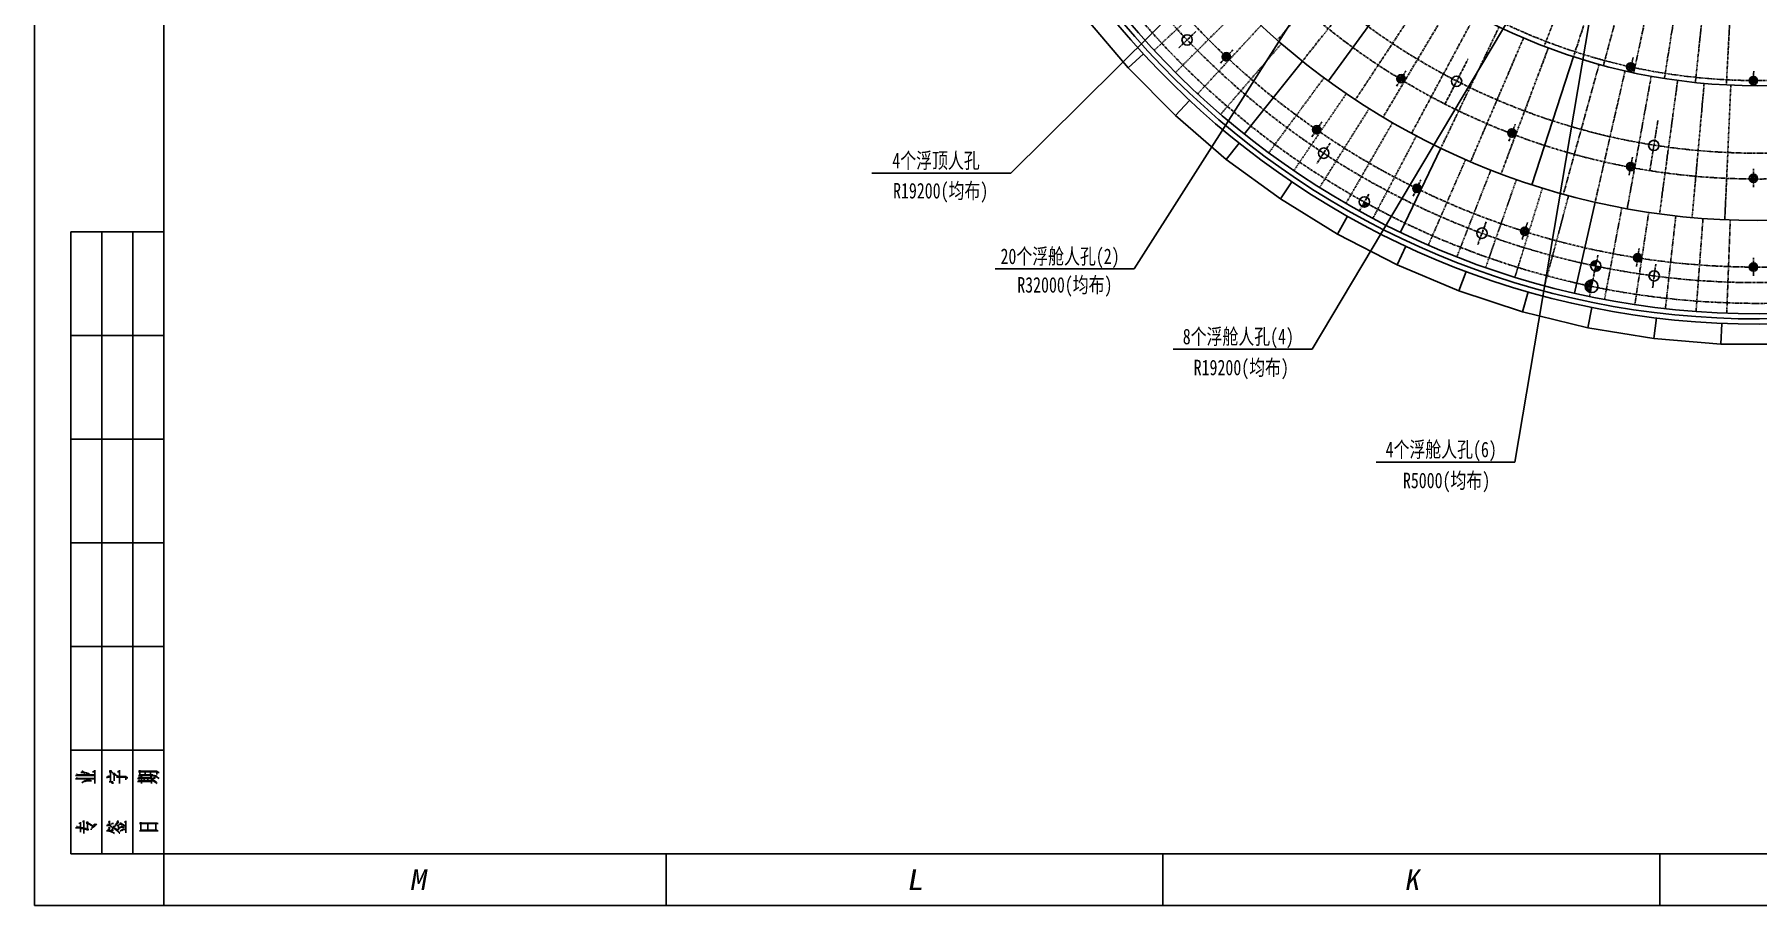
# Model space of a CAD drawing. Header units: inches. Extents: x 8 to 1207, y 9 to 860.
# Drawn here: x 12.7 to 345.6, y 14.3 to 182.4 of the extents above; entities that cross this region are included whole.
import ezdxf
from ezdxf.enums import TextEntityAlignment as Align

# ---------------------------------------------------------------- set-up
doc = ezdxf.new("R2010")
doc.units = ezdxf.units.IN
doc.header["$MEASUREMENT"] = 0
doc.linetypes.add('LICENT1', pattern=[0.59, 0.5, -0.03, 0.03, -0.03])
doc.linetypes.add('LIDIVIDE', pattern=[0.65, 0.4, -0.05, 0.05, -0.05, 0.05, -0.05])
for name, color, linetype in [('1', 2, 'Continuous'), ('2', 1, 'Continuous'), ('3', 3, 'LICENT1'), ('L2008-A', 1, 'Continuous')]:
    doc.layers.add(name, color=color, linetype=linetype)
doc.styles.add('HZ', font='NSimSun.ttf', dxfattribs={"width": 0.75})

msp = doc.modelspace()

# ---------------------------------------------------------------- linework, layer by layer
at = {"layer": '1', "linetype": 'Continuous'}
for p, q in [((298.7, 99.83), (328.36, 275.43)), ((284.71, 238.28), (201.3, 155.59)), ((259.52, 121.63), (316.28, 216.79)), ((225.13, 137.11), (257.07, 187.28)), ((174.46, 155.59), (201.3, 155.59)), ((198.29, 137.11), (225.13, 137.11)), ((232.68, 121.63), (259.52, 121.63)), ((271.86, 99.83), (298.7, 99.83))]:
    msp.add_line(p, q, dxfattribs=at)
at = {"layer": '1', "linetype": 'LIDIVIDE'}
for p, q in [((313.66, 204.38), (304.35, 180.11)), ((269.9, 200.87), (252.79, 181.29)), ((318.06, 202.82), (310.02, 178.1)), ((322.52, 201.5), (315.79, 176.39)), ((327.05, 200.41), (321.65, 174.98)), ((273.86, 197.56), (257.65, 177.23)), ((331.64, 199.56), (327.57, 173.88)), ((336.26, 198.96), (333.54, 173.1)), ((340.9, 198.59), (339.54, 172.63)), ((282.2, 191.49), (267.88, 169.79)), ((286.57, 188.75), (273.24, 166.43)), ((291.06, 186.2), (278.74, 163.31)), ((295.66, 183.86), (284.38, 160.43)), ((300.36, 181.72), (290.14, 157.82)), ((305.15, 179.8), (296.01, 155.46)), ((314.96, 176.61), (308.05, 151.55)), ((319.97, 175.35), (314.18, 150)), ((325.02, 174.32), (320.38, 148.73)), ((330.12, 173.51), (326.63, 147.75)), ((335.25, 172.93), (332.92, 147.04)), ((340.4, 172.58), (339.23, 146.61))]:
    msp.add_line(p, q, dxfattribs=at)
at = {"layer": '1', "linetype": 'LIDIVIDE', "ltscale": 0.6}
for p, q in [((242.2, 191.56), (229, 179.32)), ((245.86, 187.77), (233.13, 175.04)), ((249.65, 184.11), (237.41, 170.91)), ((253.59, 180.59), (241.84, 166.95)), ((261.83, 174.02), (251.14, 159.54)), ((266.13, 170.97), (255.99, 156.1)), ((270.54, 168.08), (260.96, 152.84)), ((275.06, 165.36), (266.06, 149.77)), ((279.67, 162.81), (271.26, 146.89)), ((289.17, 158.23), (281.98, 141.74)), ((294.05, 156.22), (287.47, 139.46)), ((298.99, 154.38), (293.04, 137.39)), ((304, 152.73), (298.69, 135.53)), ((309.06, 151.27), (304.41, 133.89)), ((319.34, 148.93), (316, 131.24)), ((324.54, 148.04), (321.86, 130.24)), ((329.77, 147.36), (327.76, 129.47)), ((335.02, 146.86), (333.68, 128.91)), ((340.29, 146.57), (339.61, 128.58))]:
    msp.add_line(p, q, dxfattribs=at)
at = {"layer": '1', "linetype": 'LICENT1'}
for p, q in [((242.83, 178.17), (242.15, 178.14)), ((242.94, 178.05), (242.15, 178.02)), ((242.82, 177.92), (242.16, 177.89)), ((242.7, 178.29), (242.18, 178.27)), ((242.7, 177.79), (242.2, 177.77)), ((242.57, 178.41), (242.22, 178.4)), ((242.58, 177.66), (242.26, 177.65)), ((242.45, 178.53), (242.3, 178.52)), ((242.46, 177.53), (242.35, 177.52)), ((243.44, 178.69), (242.41, 178.65)), ((243.42, 178.57), (242.45, 178.53)), ((243.47, 177.57), (242.46, 177.53)), ((243.46, 177.44), (242.48, 177.4)), ((243.3, 178.44), (242.57, 178.41)), ((243.34, 177.69), (242.58, 177.66)), ((243.22, 178.81), (242.62, 178.79)), ((243.18, 178.31), (242.7, 178.29)), ((243.21, 177.81), (242.7, 177.79)), ((243.23, 177.31), (242.73, 177.29)), ((243.09, 177.93), (242.82, 177.92)), ((243.06, 178.18), (242.83, 178.17)), ((242.96, 178.05), (242.94, 178.05)), ((243.75, 178.08), (242.96, 178.05)), ((243.73, 178.2), (243.06, 178.18)), ((243.74, 177.95), (243.09, 177.93)), ((243.7, 178.33), (243.18, 178.31)), ((243.71, 177.83), (243.21, 177.81)), ((243.64, 178.45), (243.3, 178.44)), ((243.66, 177.7), (243.34, 177.69)), ((243.56, 178.57), (243.42, 178.57)), ((243.58, 177.57), (243.47, 177.57)), ((321.08, 176.92), (320.34, 176.44)), ((321.26, 176.89), (320.34, 176.29)), ((321.22, 176.71), (320.52, 176.25)), ((320.75, 176.85), (320.54, 176.72)), ((321.18, 176.53), (320.69, 176.22)), ((321.72, 176.59), (321.09, 176.18)), ((321.64, 176.69), (321.13, 176.36)), ((321.54, 176.77), (321.18, 176.53)), ((321.79, 176.48), (321.2, 176.1)), ((321.42, 176.84), (321.22, 176.71)), ((321.27, 176.89), (321.26, 176.89)), ((276.42, 174), (275.91, 173.87)), ((276.57, 173.9), (275.91, 173.74)), ((276.27, 174.09), (275.93, 174)), ((276.7, 173.81), (275.93, 173.62)), ((276.61, 173.66), (275.97, 173.5)), ((276.12, 174.18), (275.98, 174.14)), ((276.52, 173.5), (276.04, 173.39)), ((277.06, 174.54), (276.06, 174.29)), ((277.07, 174.41), (276.12, 174.18)), ((276.43, 173.35), (276.12, 173.28)), ((276.33, 173.2), (276.23, 173.18)), ((276.83, 174.61), (276.24, 174.47)), ((276.98, 174.26), (276.27, 174.09)), ((277.32, 173.45), (276.33, 173.2)), ((277.33, 173.32), (276.39, 173.09)), ((276.88, 174.11), (276.42, 174)), ((277.17, 173.54), (276.43, 173.35)), ((277.02, 173.63), (276.52, 173.5)), ((276.79, 173.96), (276.57, 173.9)), ((276.87, 173.72), (276.61, 173.66)), ((277.13, 173.14), (276.65, 173.02)), ((276.72, 173.81), (276.7, 173.81)), ((277.49, 174), (276.72, 173.81)), ((277.45, 174.12), (276.79, 173.96)), ((277.51, 173.88), (276.87, 173.72)), ((277.39, 174.23), (276.88, 174.11)), ((277.31, 174.34), (276.98, 174.26)), ((277.5, 173.75), (277.02, 173.63)), ((277.2, 174.45), (277.07, 174.41)), ((277.48, 173.61), (277.17, 173.54)), ((277.43, 173.47), (277.32, 173.45)), ((320.52, 176.25), (320.27, 176.1)), ((320.34, 176.29), (320.28, 176.25)), ((320.69, 176.22), (320.29, 175.96)), ((320.86, 176.18), (320.33, 175.83)), ((321.03, 176.14), (320.38, 175.72)), ((321.04, 176), (320.45, 175.62)), ((321, 175.82), (320.54, 175.52)), ((320.95, 175.64), (320.65, 175.44)), ((320.91, 175.47), (320.77, 175.38)), ((321.13, 176.36), (320.86, 176.18)), ((321.72, 175.99), (320.91, 175.47)), ((321.85, 175.93), (320.93, 175.33)), ((321.54, 176.03), (320.95, 175.64)), ((321.37, 176.06), (321, 175.82)), ((321.09, 176.18), (321.03, 176.14)), ((321.2, 176.1), (321.04, 176)), ((321.77, 175.73), (321.15, 175.32)), ((321.83, 176.36), (321.37, 176.06)), ((321.86, 176.24), (321.54, 176.03)), ((321.87, 176.09), (321.72, 175.99)), ((344.01, 173.48), (343.96, 173.43)), ((344.6, 174.25), (343.97, 173.62)), ((344.19, 173.48), (343.98, 173.27)), ((344.79, 174.25), (344.01, 173.48)), ((344.36, 173.48), (344.03, 173.14)), ((344.54, 173.47), (344.09, 173.03)), ((344.29, 174.11), (344.11, 173.93)), ((344.71, 173.47), (344.16, 172.93)), ((344.78, 174.07), (344.19, 173.48)), ((344.75, 173.34), (344.26, 172.84)), ((344.77, 173.89), (344.36, 173.48)), ((344.75, 173.16), (344.36, 172.77)), ((344.77, 173.7), (344.54, 173.47)), ((344.76, 173.52), (344.71, 173.47)), ((345.41, 173.47), (344.73, 172.79)), ((345.24, 173.47), (344.74, 172.97)), ((345.06, 173.47), (344.75, 173.16)), ((344.89, 173.47), (344.75, 173.34)), ((345.29, 174.06), (344.76, 173.52)), ((345.08, 174.2), (344.77, 173.89)), ((345.19, 174.13), (344.77, 173.7)), ((344.95, 174.24), (344.78, 174.07)), ((344.79, 174.26), (344.79, 174.25)), ((345.56, 173.44), (344.79, 172.66)), ((345.38, 173.97), (344.89, 173.47)), ((345.52, 173.22), (345, 172.7)), ((345.45, 173.86), (345.06, 173.47)), ((345.51, 173.74), (345.24, 173.47)), ((345.55, 173.6), (345.41, 173.47)), ((344.74, 172.97), (344.48, 172.71)), ((344.73, 172.79), (344.62, 172.67)), ((260.27, 164.08), (259.6, 163.95)), ((260.12, 164.18), (259.61, 164.08)), ((260.39, 163.97), (259.62, 163.83)), ((259.98, 164.28), (259.63, 164.21)), ((260.29, 163.83), (259.65, 163.71)), ((259.83, 164.38), (259.69, 164.35)), ((260.19, 163.68), (259.71, 163.59)), ((260.79, 164.69), (259.78, 164.49)), ((260.09, 163.54), (259.78, 163.48)), ((260.79, 164.56), (259.83, 164.38)), ((259.99, 163.39), (259.89, 163.37)), ((260.56, 164.77), (259.96, 164.66)), ((260.69, 164.41), (259.98, 164.28)), ((260.99, 163.58), (259.99, 163.39)), ((261, 163.45), (260.04, 163.27)), ((260.85, 163.68), (260.09, 163.54)), ((260.59, 164.27), (260.12, 164.18)), ((260.7, 163.78), (260.19, 163.68)), ((260.49, 164.12), (260.27, 164.08)), ((260.56, 163.88), (260.29, 163.83)), ((260.79, 163.29), (260.3, 163.19)), ((260.41, 163.98), (260.39, 163.97)), ((261.19, 164.12), (260.41, 163.98)), ((261.16, 164.25), (260.49, 164.12)), ((261.2, 164), (260.56, 163.88)), ((261.11, 164.36), (260.59, 164.27)), ((261.03, 164.48), (260.69, 164.41)), ((261.19, 163.87), (260.7, 163.78)), ((260.93, 164.58), (260.79, 164.56)), ((261.16, 163.74), (260.85, 163.68)), ((261.1, 163.6), (260.99, 163.58)), ((297.64, 163.54), (297.31, 163.39)), ((297.8, 163.47), (297.32, 163.26)), ((297.47, 163.6), (297.34, 163.54)), ((297.96, 163.41), (297.34, 163.13)), ((298.11, 163.34), (297.39, 163.02)), ((298.33, 164.12), (297.4, 163.7)), ((298.05, 163.17), (297.45, 162.91)), ((298.36, 164), (297.47, 163.6)), ((298.09, 164.15), (297.53, 163.9)), ((298.3, 163.83), (297.64, 163.54)), ((298.23, 163.67), (297.8, 163.47)), ((298.78, 163.09), (297.86, 162.68)), ((298.62, 163.16), (297.92, 162.84)), ((298.17, 163.5), (297.96, 163.41)), ((298.46, 163.22), (297.98, 163.01)), ((298.29, 163.28), (298.05, 163.17)), ((298.13, 163.35), (298.11, 163.34)), ((298.85, 163.67), (298.13, 163.35)), ((298.79, 163.78), (298.17, 163.5)), ((298.71, 163.88), (298.23, 163.67)), ((298.89, 163.55), (298.29, 163.28)), ((298.61, 163.98), (298.3, 163.83)), ((298.49, 164.06), (298.36, 164)), ((298.91, 163.42), (298.46, 163.22)), ((298.91, 163.29), (298.62, 163.16)), ((298.88, 163.14), (298.78, 163.09)), ((297.98, 163.01), (297.53, 162.81)), ((297.92, 162.84), (297.63, 162.71)), ((297.86, 162.68), (297.76, 162.64)), ((298.82, 162.97), (297.93, 162.57)), ((298.65, 162.76), (298.2, 162.56)), ((320.37, 157.01), (320.25, 156.92)), ((320.54, 156.97), (320.25, 156.78)), ((321.12, 157.67), (320.28, 157.09)), ((320.71, 156.94), (320.28, 156.64)), ((320.89, 156.91), (320.33, 156.52)), ((321.17, 157.56), (320.37, 157.01)), ((320.88, 157.66), (320.38, 157.32)), ((321.04, 156.86), (320.39, 156.42)), ((321.01, 156.69), (320.47, 156.32)), ((321.14, 157.38), (320.54, 156.97)), ((320.98, 156.51), (320.57, 156.23)), ((321.11, 157.21), (320.71, 156.94)), ((321.07, 157.04), (320.89, 156.91)), ((321.75, 156.74), (320.91, 156.17)), ((321.58, 156.77), (320.94, 156.34)), ((321.4, 156.81), (320.98, 156.51)), ((321.81, 156.63), (321, 156.08)), ((321.23, 156.84), (321.01, 156.69)), ((321.06, 156.87), (321.04, 156.86)), ((321.71, 157.32), (321.06, 156.87)), ((321.63, 157.42), (321.07, 157.04)), ((321.54, 157.51), (321.11, 157.21)), ((321.43, 157.58), (321.14, 157.38)), ((321.29, 157.64), (321.17, 157.56)), ((321.77, 157.21), (321.23, 156.84)), ((321.82, 157.09), (321.4, 156.81)), ((321.84, 156.95), (321.58, 156.77)), ((321.84, 156.8), (321.75, 156.74)), ((280.04, 153.42), (279.07, 153.08)), ((280.06, 153.3), (279.14, 152.98)), ((279.8, 153.47), (279.22, 153.27)), ((279.98, 153.14), (279.3, 152.9)), ((280.4, 153.15), (279.9, 152.98)), ((280.31, 153.25), (279.98, 153.14)), ((280.19, 153.34), (280.06, 153.3)), ((320.94, 156.34), (320.68, 156.16)), ((320.91, 156.17), (320.82, 156.11)), ((321.68, 156.39), (321.27, 156.11)), ((344.69, 155.4), (343.97, 154.68)), ((344.08, 154.61), (343.97, 154.5)), ((344.25, 154.6), (344, 154.36)), ((344.46, 155.34), (344.03, 154.91)), ((344.43, 154.6), (344.05, 154.23)), ((344.77, 155.29), (344.08, 154.61)), ((344.6, 154.6), (344.12, 154.12)), ((344.76, 154.58), (344.2, 154.03)), ((344.77, 155.11), (344.25, 154.6)), ((344.76, 154.41), (344.3, 153.95)), ((344.76, 154.23), (344.41, 153.88)), ((344.77, 154.94), (344.43, 154.6)), ((344.76, 154.05), (344.54, 153.83)), ((344.76, 154.76), (344.6, 154.6)), ((344.76, 153.88), (344.68, 153.8)), ((345.25, 155.24), (344.76, 154.76)), ((344.95, 154.6), (344.76, 154.41)), ((344.78, 154.6), (344.76, 154.58)), ((345.48, 154.59), (344.76, 153.88)), ((345.31, 154.59), (344.76, 154.05)), ((345.13, 154.59), (344.76, 154.23)), ((344.87, 155.39), (344.77, 155.29)), ((345.01, 155.36), (344.77, 155.11)), ((345.14, 155.31), (344.77, 154.94)), ((345.34, 155.15), (344.78, 154.6)), ((345.56, 154.49), (344.86, 153.8)), ((345.42, 155.06), (344.95, 154.6)), ((345.48, 154.23), (345.12, 153.88)), ((345.48, 154.95), (345.13, 154.59)), ((345.53, 154.82), (345.31, 154.59)), ((345.56, 154.67), (345.48, 154.59)), ((270.08, 149.8), (269.33, 149.54)), ((269.93, 149.89), (269.42, 149.71)), ((269.78, 149.97), (269.51, 149.87)), ((269.63, 150.05), (269.6, 150.04)), ((279.3, 152.9), (278.96, 152.78)), ((279.45, 152.82), (278.96, 152.65)), ((279.61, 152.74), (278.97, 152.52)), ((279.14, 152.98), (279, 152.93)), ((279.75, 152.66), (279, 152.4)), ((279.67, 152.5), (279.06, 152.29)), ((279.6, 152.34), (279.13, 152.18)), ((279.52, 152.18), (279.22, 152.08)), ((279.44, 152.02), (279.34, 151.99)), ((280.4, 152.36), (279.44, 152.02)), ((279.9, 152.98), (279.45, 152.82)), ((280.42, 152.23), (279.51, 151.91)), ((280.24, 152.44), (279.52, 152.18)), ((280.08, 152.51), (279.6, 152.34)), ((279.83, 152.82), (279.61, 152.74)), ((279.93, 152.59), (279.67, 152.5)), ((279.77, 152.67), (279.75, 152.66)), ((280.51, 152.93), (279.77, 152.67)), ((280.24, 152.04), (279.77, 151.87)), ((280.46, 153.04), (279.83, 152.82)), ((280.54, 152.81), (279.93, 152.59)), ((280.56, 152.68), (280.08, 152.51)), ((280.54, 152.54), (280.24, 152.44)), ((280.51, 152.4), (280.4, 152.36)), ((270.37, 149.64), (269.15, 149.22)), ((270.22, 149.72), (269.24, 149.38)), ((270.47, 149.55), (269.26, 149.12)), ((270.34, 149.37), (269.48, 149.07)), ((300.09, 144.53), (299.78, 144.36)), ((299.93, 144.58), (299.79, 144.51)), ((300.26, 144.47), (299.79, 144.23)), ((300.43, 144.42), (299.83, 144.1)), ((300.75, 145.15), (299.84, 144.68)), ((300.58, 144.36), (299.88, 143.99)), ((300.79, 145.03), (299.93, 144.58)), ((300.52, 144.19), (299.95, 143.88)), ((300.5, 145.17), (299.97, 144.88)), ((300.47, 144.02), (300.03, 143.79)), ((300.73, 144.86), (300.09, 144.53)), ((300.42, 143.85), (300.14, 143.7)), ((300.68, 144.7), (300.26, 144.47)), ((300.37, 143.68), (300.27, 143.63)), ((301.27, 144.16), (300.37, 143.68)), ((301.1, 144.21), (300.42, 143.85)), ((300.63, 144.53), (300.43, 144.42)), ((301.31, 144.04), (300.45, 143.58)), ((300.93, 144.26), (300.47, 144.02)), ((300.76, 144.31), (300.52, 144.19)), ((300.59, 144.37), (300.58, 144.36)), ((301.29, 144.74), (300.59, 144.37)), ((301.23, 144.84), (300.63, 144.53)), ((301.14, 144.94), (300.68, 144.7)), ((301.16, 143.82), (300.71, 143.58)), ((301.04, 145.03), (300.73, 144.86)), ((301.34, 144.62), (300.76, 144.31)), ((300.91, 145.1), (300.79, 145.03)), ((301.37, 144.49), (300.93, 144.26)), ((301.38, 144.36), (301.1, 144.21)), ((301.36, 144.21), (301.27, 144.16)), ((322.46, 140.06), (321.63, 139.46)), ((322.22, 140.04), (321.73, 139.68)), ((322.51, 139.95), (321.73, 139.37)), ((322.98, 139.83), (322.44, 139.43)), ((322.88, 139.91), (322.46, 139.6)), ((322.77, 139.98), (322.49, 139.78)), ((322.63, 140.04), (322.51, 139.95)), ((314.44, 138.31), (313.33, 137.93)), ((314.47, 138.45), (313.38, 138.08)), ((314.5, 138.6), (313.47, 138.24)), ((314.41, 138.17), (313.52, 137.86)), ((314.39, 138.69), (313.62, 138.42)), ((314.38, 138.03), (313.76, 137.81)), ((314.35, 137.88), (314, 137.76)), ((315.1, 137.09), (314.11, 136.74)), ((315.21, 137.26), (314.14, 136.88)), ((315.27, 137.41), (314.17, 137.03)), ((315.19, 137.51), (314.2, 137.17)), ((314.32, 137.74), (314.23, 137.71)), ((314.95, 137.56), (314.23, 137.31)), ((314.71, 137.61), (314.26, 137.45)), ((314.47, 137.66), (314.29, 137.6)), ((314.89, 136.88), (314.36, 136.7)), ((321.73, 139.37), (321.61, 139.28)), ((321.9, 139.35), (321.62, 139.14)), ((322.08, 139.32), (321.65, 139.01)), ((322.25, 139.29), (321.71, 138.89)), ((322.41, 139.25), (321.77, 138.78)), ((322.38, 139.08), (321.86, 138.69)), ((322.49, 139.78), (321.9, 139.35)), ((322.36, 138.9), (321.96, 138.61)), ((322.46, 139.6), (322.08, 139.32)), ((322.33, 138.73), (322.08, 138.54)), ((322.3, 138.55), (322.22, 138.49)), ((322.44, 139.43), (322.25, 139.29)), ((323.12, 139.16), (322.3, 138.55)), ((322.95, 139.18), (322.33, 138.73)), ((322.77, 139.21), (322.36, 138.9)), ((322.6, 139.24), (322.38, 139.08)), ((323.18, 139.04), (322.4, 138.47)), ((322.42, 139.26), (322.41, 139.25)), ((323.06, 139.73), (322.42, 139.26)), ((323.13, 139.63), (322.6, 139.24)), ((323.06, 138.8), (322.66, 138.51)), ((323.17, 139.51), (322.77, 139.21)), ((323.2, 139.37), (322.95, 139.18)), ((323.21, 139.22), (323.12, 139.16)), ((344.68, 138.27), (343.96, 137.54)), ((344.07, 137.48), (343.96, 137.37)), ((344.25, 137.47), (344, 137.23)), ((344.45, 138.21), (344.02, 137.78)), ((344.42, 137.47), (344.05, 137.1)), ((344.76, 138.16), (344.07, 137.48)), ((344.6, 137.47), (344.12, 136.99)), ((344.76, 137.46), (344.2, 136.9)), ((344.76, 137.99), (344.25, 137.47)), ((344.76, 137.28), (344.3, 136.82)), ((344.76, 137.1), (344.41, 136.75)), ((344.76, 137.81), (344.42, 137.47)), ((344.76, 136.93), (344.53, 136.7)), ((344.76, 137.63), (344.6, 137.47)), ((344.76, 136.75), (344.68, 136.67)), ((344.86, 138.26), (344.76, 138.16)), ((345, 138.23), (344.76, 137.99)), ((345.13, 138.18), (344.76, 137.81)), ((345.24, 138.11), (344.76, 137.63)), ((345.48, 137.47), (344.76, 136.75)), ((345.3, 137.47), (344.76, 136.93)), ((345.12, 137.47), (344.76, 137.1)), ((344.95, 137.47), (344.76, 137.28)), ((344.77, 137.47), (344.76, 137.46)), ((345.33, 138.03), (344.77, 137.47)), ((345.55, 137.37), (344.86, 136.68)), ((345.41, 137.93), (344.95, 137.47)), ((345.48, 137.82), (345.12, 137.47)), ((345.47, 137.11), (345.12, 136.76)), ((345.53, 137.69), (345.3, 137.47)), ((345.55, 137.55), (345.48, 137.47)), ((312.27, 133.8), (312.46, 134)), ((312.27, 133.68), (312.57, 133.98)), ((312.28, 133.93), (312.36, 134.02)), ((312.28, 133.57), (312.67, 133.95)), ((312.3, 134.09), (313.18, 134.96)), ((312.31, 133.47), (312.77, 133.93)), ((312.33, 133.37), (312.87, 133.91)), ((312.36, 134.02), (313.34, 134.99)), ((312.37, 134.28), (312.99, 134.9)), ((312.37, 133.29), (312.97, 133.89)), ((312.41, 133.2), (313.07, 133.87)), ((312.46, 134), (313.47, 135)), ((312.46, 133.12), (313.18, 133.84)), ((312.51, 133.05), (313.28, 133.82)), ((312.56, 132.98), (313.38, 133.8)), ((312.57, 133.98), (313.59, 135)), ((312.62, 132.92), (313.48, 133.78)), ((312.67, 133.95), (313.7, 134.99)), ((312.68, 132.86), (313.46, 133.63)), ((312.75, 132.8), (313.43, 133.48)), ((312.77, 133.93), (313.72, 134.88)), ((312.82, 132.75), (313.39, 133.32)), ((312.87, 133.91), (313.69, 134.73)), ((312.9, 132.7), (313.36, 133.16)), ((312.97, 133.89), (313.66, 134.57)), ((313.07, 133.87), (313.62, 134.42)), ((313.18, 133.84), (313.59, 134.26)), ((313.28, 133.82), (313.56, 134.1)), ((313.38, 133.8), (313.53, 133.95)), ((313.48, 133.78), (313.49, 133.79)), ((312.98, 132.66), (313.33, 133.01)), ((313.07, 132.63), (313.3, 132.85)), ((313.17, 132.6), (313.26, 132.7))]:
    msp.add_line(p, q, dxfattribs=at)
at = {"layer": '2', "linetype": 'Continuous'}
for p, q in [((277.96, 194.43), (262.68, 173.4)), ((215.6, 185.8), (223.98, 175.92)), ((223.98, 175.92), (226.92, 178.62)), ((257.65, 177.23), (246.42, 163.16)), ((310.02, 178.1), (301.99, 153.37)), ((223.98, 175.92), (233.1, 166.73)), ((233.1, 166.73), (235.83, 169.65)), ((233.1, 166.73), (242.92, 158.27)), ((242.92, 158.27), (245.41, 161.41)), ((284.38, 160.43), (276.57, 144.21)), ((242.92, 158.27), (253.38, 150.62)), ((253.38, 150.62), (255.61, 153.94)), ((253.38, 150.62), (264.4, 143.81)), ((314.18, 150), (310.18, 132.46)), ((264.4, 143.81), (266.37, 147.29)), ((264.4, 143.81), (275.92, 137.88)), ((275.92, 137.88), (277.61, 141.51)), ((275.92, 137.88), (287.87, 132.88)), ((287.87, 132.88), (289.27, 136.63)), ((287.87, 132.88), (300.18, 128.83)), ((300.18, 128.83), (301.28, 132.68)), ((300.18, 128.83), (312.76, 125.76)), ((312.76, 125.76), (313.56, 129.68)), ((325.55, 123.69), (326.04, 127.66)), ((338.46, 122.62), (338.64, 126.62)), ((312.76, 125.76), (325.55, 123.69)), ((325.55, 123.69), (338.46, 122.62)), ((338.46, 122.62), (351.42, 122.57))]:
    msp.add_line(p, q, dxfattribs=at)
for centre, radius in [((345.56, 287.47), 141), ((345.56, 287.47), 115), ((235.37, 181.32), 1), ((242.95, 178.06), 0.8), ((321.07, 176.12), 0.8), ((276.71, 173.82), 0.8), ((287.41, 173.33), 0.995), ((344.76, 173.46), 0.8), ((260.4, 163.99), 0.8), ((298.11, 163.35), 0.8), ((261.75, 159.46), 1), ((325.52, 160.95), 0.995), ((321.04, 156.88), 0.8), ((279.76, 152.67), 0.8), ((344.76, 154.6), 0.8), ((269.61, 150.06), 1), ((292.33, 144.02), 1), ((300.58, 144.37), 0.8), ((322.41, 139.27), 0.8), ((314.31, 137.69), 1), ((325.59, 135.78), 1), ((344.76, 137.47), 0.8), ((313.49, 133.78), 1.23)]:
    msp.add_circle(centre, radius, dxfattribs=at)
for radius, start, end in [(161, 179.2882, 358.0423), (160, 179.2838, 358.0301), (159, 179.2793, 358.0177)]:
    msp.add_arc((345.56, 287.47), radius, start, end, dxfattribs=at)
at = {"layer": '3'}
for p, q in [((237.03, 182.93), (233.71, 179.72)), ((241.81, 176.83), (244.18, 179.38)), ((285.2, 168.96), (289.64, 177.67)), ((321.52, 177.91), (320.83, 175.16)), ((275.84, 172.38), (277.64, 175.37)), ((344.82, 175.3), (344.72, 172.47)), ((259.46, 162.6), (261.42, 165.48)), ((297.52, 161.79), (298.76, 165.04)), ((324.77, 156.1), (326.3, 165.76)), ((263.01, 161.4), (260.43, 157.46)), ((320.74, 155.23), (321.38, 158.66)), ((279.03, 151.16), (280.54, 154.3)), ((344.75, 152.92), (344.77, 156.41)), ((268.65, 148.31), (270.47, 151.6)), ((293.14, 146.19), (291.53, 141.86)), ((300.09, 142.77), (301.11, 146.1)), ((322.16, 137.61), (322.68, 141.06)), ((314.31, 137.69), (313.08, 131.82)), ((314.74, 139.79), (314.01, 136.28)), ((325.89, 138.07), (325.29, 133.49)), ((344.76, 135.79), (344.76, 139.28))]:
    msp.add_line(p, q, dxfattribs=at)
for centre, radius in [((345.56, 287.47), 157), ((345.56, 287.47), 153), ((345.56, 287.47), 150), ((345.56, 287.47), 133), ((345.57, 287.46), 128), ((345.56, 287.47), 114)]:
    msp.add_circle(centre, radius, dxfattribs=at)
at = {"layer": 'L2008-A', "color": 7, "linetype": 'Continuous'}
for p, q in [((12.71, 855.26), (12.71, 14.26)), ((37.71, 845.26), (37.71, 24.26)), ((19.71, 24.26), (19.71, 144.26)), ((19.71, 144.26), (37.71, 144.26)), ((25.71, 24.26), (25.71, 144.26)), ((31.71, 24.26), (31.71, 144.26)), ((19.71, 124.26), (37.71, 124.26)), ((19.71, 104.26), (37.71, 104.26)), ((19.71, 84.26), (37.71, 84.26)), ((19.71, 64.26), (37.71, 64.26)), ((19.71, 44.26), (37.71, 44.26)), ((21.69, 39.96), (22.52, 39.96)), ((21.86, 40.24), (22.52, 39.8)), ((21.86, 40.12), (22.35, 39.8)), ((23.95, 40.08), (24.43, 40.08)), ((24.19, 39.92), (24.19, 40.24)), ((24.37, 37.83), (24.37, 40.36)), ((27.17, 40.19), (27.65, 40.19)), ((27.17, 40.08), (27.65, 40.08)), ((27.41, 38.18), (27.41, 40.36)), ((27.69, 39.96), (27.83, 39.96)), ((28.73, 40.08), (29.22, 40.08)), ((28.97, 39.92), (28.97, 40.24)), ((29.15, 37.83), (29.15, 40.36)), ((32.82, 40.19), (36.43, 40.19)), ((32.82, 40.08), (36.61, 40.08)), ((33.06, 39.57), (33.06, 40.36)), ((34.1, 39.57), (34.1, 40.01)), ((35.15, 39.57), (35.15, 40.01)), ((36.37, 39.57), (36.37, 40.01)), ((36.54, 39.8), (36.54, 40.01)), ((36.64, 39.96), (36.78, 39.96)), ((20.64, 39.38), (24.43, 39.38)), ((20.64, 38.69), (24.43, 38.69)), ((20.82, 39.61), (20.96, 39.61)), ((20.82, 39.5), (24.43, 39.5)), ((20.82, 38.92), (20.96, 38.92)), ((20.82, 38.8), (24.43, 38.8)), ((21.86, 37.94), (22.52, 38.38)), ((22.38, 38.18), (22.87, 38.5)), ((22.56, 39.85), (22.87, 39.85)), ((22.56, 38.18), (23.04, 38.5)), ((22.73, 39.73), (23.22, 39.73)), ((22.9, 38.34), (23.74, 38.34)), ((23.08, 38.45), (23.57, 38.45)), ((23.25, 39.61), (23.39, 39.61)), ((26.64, 38.87), (27.13, 39.2)), ((26.64, 39.03), (27.13, 39.03)), ((26.82, 39.15), (27.48, 39.15)), ((26.99, 39.31), (27.48, 38.99)), ((27.17, 38.11), (27.83, 38.11)), ((27.51, 37.99), (28, 37.99)), ((27.69, 37.87), (28, 37.87)), ((27.86, 39.78), (29.22, 38.87)), ((27.86, 39.61), (28.35, 39.61)), ((28.1, 38.29), (28.1, 39.89)), ((28.38, 39.5), (28.52, 39.5)), ((28.56, 39.03), (30.61, 39.03)), ((28.73, 39.31), (29.04, 39.1)), ((29.25, 39.15), (30.43, 39.15)), ((30.37, 38.52), (30.37, 38.96)), ((30.54, 38.76), (30.54, 38.96)), ((30.64, 38.92), (30.78, 38.92)), ((32.64, 38.8), (35.39, 38.8)), ((32.64, 38.22), (35.39, 38.22)), ((32.82, 39.38), (35.91, 39.38)), ((32.82, 39.08), (33.48, 38.64)), ((32.82, 38.92), (35.39, 38.92)), ((32.82, 38.5), (33.48, 38.06)), ((32.82, 38.34), (35.91, 38.34)), ((32.99, 39.5), (35.57, 39.5)), ((33.17, 39.2), (34, 38.64)), ((33.41, 37.83), (33.41, 39.2)), ((33.93, 38.41), (33.93, 38.62)), ((34.63, 38.41), (34.63, 38.73)), ((35.08, 39.15), (35.39, 39.15)), ((35.32, 37.83), (35.32, 39.08)), ((35.43, 38.64), (35.91, 38.96)), ((35.6, 39.27), (36.26, 39.27)), ((35.6, 38.5), (36.26, 38.06)), ((35.77, 38.76), (36.09, 38.96)), ((35.77, 38.27), (36.43, 37.83)), ((35.95, 39.15), (36.43, 39.15)), ((36.3, 39.08), (36.78, 38.76)), ((21.41, 30.02), (21.41, 30.23)), ((21.58, 28.39), (21.58, 30.34)), ((22.1, 30.36), (22.1, 30.57)), ((22.28, 28.16), (22.28, 30.69)), ((22.73, 30.34), (24.09, 29.44)), ((22.73, 30.18), (23.22, 30.18)), ((22.97, 28.74), (22.97, 30.46)), ((23.25, 30.11), (24.26, 29.44)), ((24.12, 29.78), (24.43, 29.99)), ((24.12, 29.67), (24.61, 29.99)), ((24.12, 29.55), (24.78, 29.99)), ((26.82, 29.99), (27.65, 29.44)), ((27.06, 30.25), (27.06, 30.46)), ((27.23, 29.55), (27.23, 30.57)), ((27.58, 29.9), (27.58, 30.11)), ((27.76, 30.02), (27.76, 30.23)), ((27.86, 30.06), (28, 30.06)), ((28.21, 29.67), (28.7, 29.99)), ((28.38, 29.9), (29.04, 30.34)), ((28.56, 30.25), (28.87, 30.46)), ((28.56, 30.13), (29.04, 30.46)), ((28.8, 30.48), (28.8, 30.69)), ((29.25, 30.23), (30.09, 29.67)), ((29.25, 30.11), (29.74, 29.78)), ((30.19, 30.25), (30.19, 30.46)), ((30.37, 28.28), (30.37, 30.57)), ((32.99, 30.18), (36.43, 30.18)), ((32.99, 30.06), (36.61, 30.06)), ((33.23, 28.86), (33.23, 30.34)), ((34.63, 28.86), (34.63, 29.99)), ((36.19, 28.86), (36.19, 29.99)), ((20.64, 29.25), (22.35, 29.25)), ((20.82, 29.48), (20.96, 29.48)), ((20.82, 29.37), (21.65, 29.37)), ((21.69, 29.14), (22.7, 29.14)), ((22.38, 29.02), (23.04, 29.02)), ((22.73, 28.9), (23.22, 28.9)), ((23.67, 28.86), (23.67, 29.07)), ((23.84, 29.09), (23.84, 29.41)), ((23.95, 29.32), (24.43, 29.65)), ((26.64, 29.72), (27.48, 29.72)), ((26.64, 28.67), (27.48, 28.67)), ((26.82, 29.83), (27.3, 29.83)), ((26.82, 28.95), (27.65, 28.39)), ((26.82, 28.79), (27.3, 28.79)), ((27.06, 29.09), (27.06, 29.3)), ((27.23, 28.51), (27.23, 29.41)), ((27.51, 28.79), (28, 28.79)), ((27.51, 28.6), (28.17, 28.16)), ((27.69, 29.2), (28.52, 29.76)), ((27.69, 28.9), (27.83, 28.9)), ((27.86, 29.48), (28, 29.48)), ((27.86, 29.3), (29.04, 28.51)), ((28.03, 29.3), (28.87, 28.74)), ((28.8, 29.55), (28.8, 29.76)), ((28.9, 28.49), (29.22, 28.28)), ((28.97, 28.86), (28.97, 29.88)), ((29.08, 29.95), (29.74, 29.95)), ((29.08, 29.2), (29.57, 29.53)), ((29.08, 28.21), (29.22, 28.21)), ((29.25, 28.63), (29.91, 29.07)), ((29.43, 29.37), (30.09, 29.37)), ((29.6, 29.48), (29.91, 29.48)), ((29.6, 28.74), (30.09, 29.07)), ((29.95, 28.9), (30.43, 28.9)), ((30.12, 29.72), (30.43, 29.72)), ((32.99, 28.67), (36.61, 28.67)), ((33.17, 28.79), (36.43, 28.79)), ((19.71, 24.26), (37.71, 24.26)), ((37.71, 24.26), (1191.71, 24.26)), ((37.71, 14.26), (37.71, 24.26)), ((134.71, 14.26), (134.71, 24.26)), ((230.71, 14.26), (230.71, 24.26)), ((326.71, 14.26), (326.71, 24.26)), ((12.71, 14.26), (1201.71, 14.26))]:
    msp.add_line(p, q, dxfattribs=at)

# ---------------------------------------------------------------- texts
at = {"layer": '1', "linetype": 'Continuous', "style": 'HZ', "width": 0.75}
for s, p in [('4\\M+5B8F6\\M+5B8A1\\M+5B6A5\\M+5C8CB\\M+5BFD7', (178.43, 156.55)), ('R19200(\\M+5BEF9\\M+5B2BC)', (178.57, 150.72)), ('20\\M+5B8F6\\M+5B8A1\\M+5B2D5\\M+5C8CB\\M+5BFD7(2)', (199.33, 138.06)), ('R32000(\\M+5BEF9\\M+5B2BC)', (202.56, 132.55)), ('8\\M+5B8F6\\M+5B8A1\\M+5B2D5\\M+5C8CB\\M+5BFD7(4)', (234.53, 122.58)), ('R19200(\\M+5BEF9\\M+5B2BC)', (236.64, 116.6)), ('4\\M+5B8F6\\M+5B8A1\\M+5B2D5\\M+5C8CB\\M+5BFD7(6)', (273.72, 100.78)), ('R5000(\\M+5BEF9\\M+5B2BC)', (277.06, 94.8))]:
    msp.add_text(s, height=3, dxfattribs=at).set_placement(p)
at = {"layer": 'L2008-A', "color": 7, "linetype": 'Continuous', "oblique": 10}
for s, width, p, p2 in [('M', 1.2, (85.11, 17.26), (88.31, 17.26)), ('L', 1.2, (181.11, 17.26), (184.31, 17.26)), ('K', 1.05, (277.31, 17.26), (280.11, 17.26))]:
    msp.add_text(s, height=4, dxfattribs=dict(at, width=width)).set_placement(p, p2, align=Align.FIT)

doc.saveas('drawing.dxf')
